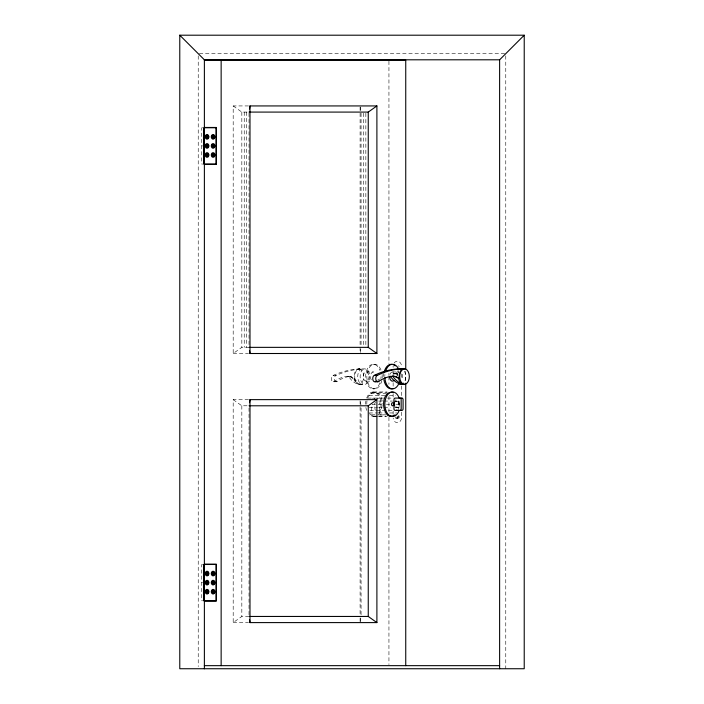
<?xml version="1.0" encoding="UTF-8"?>
<svg xmlns="http://www.w3.org/2000/svg" width="704" height="704" viewBox="0 0 704 704"><rect width="100%" height="100%" fill="white"/><g stroke="black" fill="none" stroke-linecap="round" stroke-linejoin="round"><path stroke-width="0.53" stroke-dasharray="3.52 2.64" d="M366.828 404.246C366.203 388.467 382.835 388.467 382.21 404.246M382.122 405.31L381.181 410.397L378.365 414.902L385.713 414.902M397.98 410.397L399.01 404.246L398.235 399.089M398.024 417.331L398.024 416.539M360.254 352.484L360.897 348.383M360.254 621.579L361.055 616.449M371.395 410.397L372.354 404.246M333.406 381.823L336.327 380.107A64.011 40.022 -90 0 1 346.421 376.438L351.085 376.253L351.49 376.966A24.992 15.62 90 0 0 362.516 384.261A7.691 4.805 -90 0 1 357.711 376.57A7.691 4.805 -90 0 1 362.516 368.878A178.57 111.646 -90 0 0 350.354 370.612L347.943 371.21A178.57 111.646 90 0 0 336.019 375.47L333.018 375.47A3.203 2.006 -90 0 0 331.382 378.928A3.203 2.006 -90 0 0 333.406 381.823L336.899 381.7L339.328 380.107A64.011 40.022 -90 0 1 349.422 376.438L351.085 376.253M248.503 105.934L233.191 105.934L233.191 353.505L241.833 347.354L248.609 347.354M248.503 399.634L233.191 399.634L233.191 622.6L241.833 616.449L248.424 616.449M397.654 417.331L397.654 418.422L397.03 418.422L397.03 417.331L395.657 416.935M199.329 53.654L504.671 53.654M233.191 105.934L241.833 112.086L248.609 112.086M202.629 127.767L201.74 127.767L201.749 164.058L202.62 164.058M201.74 145.913L202.629 145.913M233.191 353.505L248.503 353.505M373.322 364.267L374.519 364.267M358.917 368.878A7.691 4.805 -90 0 1 363.079 380.415A7.691 4.805 -90 0 1 354.754 380.415A7.691 4.805 -90 0 1 358.917 368.878L364.918 368.878A7.691 4.805 -90 0 1 369.081 380.415A7.691 4.805 -90 0 1 360.756 380.415A7.691 4.805 -90 0 1 364.918 368.878M366.115 371.958L373.322 371.958M392.524 371.958L398.693 371.958M393.316 373.498L397.522 373.498L397.522 375.549M393.562 373.806L397.408 373.806M348.084 376.253A26.013 16.262 90 0 1 355.353 380.415L355.96 380.415A7.691 4.805 -90 0 0 360.122 384.261A24.992 15.62 90 0 1 349.087 376.966L348.682 376.253A26.013 16.262 90 0 1 355.96 380.415M366.115 381.181L371.263 381.181M333.898 381.7L336.899 381.7M358.917 384.261L364.918 384.261M373.322 388.872L374.519 388.872M373.322 391.943L387.121 391.943M372.53 392.366L387.226 392.366M370.674 393.598L387.473 393.598M369.081 395.551L385.88 395.551M389.409 395.551L395.71 395.551M367.858 398.094L384.657 398.094M387.482 398.094L392.735 398.094M378.638 401.069L383.891 401.069M384.05 401.069L392.454 401.069M393.501 401.069L399.441 401.174L399.441 407.326L394.284 407.326M394.522 401.482L399.203 401.482L399.203 407.018L394.522 407.018M372.082 404.246L381.533 404.246M386.408 404.246L389.558 404.246M395.859 404.246L399.01 404.246M233.191 399.634L241.833 405.786L248.398 405.786M369.186 407.431L377.59 407.431M378.638 407.431L382.844 407.431M384.05 407.431L390.35 407.431M395.604 407.431L398.754 407.431M369.961 410.397L384.657 410.397M388.529 410.397L392.735 410.397M369.081 412.949L377.485 412.949M378.532 412.949L385.88 412.949M389.409 412.949L396.757 412.949M387.411 414.823L370.603 414.823L374.519 416.548M377.775 416.134L372.53 416.134L369.591 413.574M378.611 416.134L385.959 416.134M373.322 416.548L377.67 416.548M378.717 416.548L387.121 416.548M397.17 416.539L398.499 416.539L398.499 417.331L397.17 417.331L396.862 418.475L396.554 417.331M396.554 418.422L397.654 418.422M202.629 564.476L201.74 564.476L201.749 600.767L202.62 600.767M201.74 582.622L202.629 582.622M233.191 622.6L248.503 622.6M360.254 106.955L360.897 111.056M380.046 410.397L379.078 404.246A3.265 2.042 -90 0 0 379.702 399.291A3.265 2.042 -90 0 0 376.543 399.291M375.241 410.397L374.282 404.246A3.265 2.042 90 0 0 375.32 402.002M360.413 401.685L361.055 405.786M505.771 55.845L505.771 668.738M405.742 371.131L405.742 382.114M401.544 373.903L401.544 379.377M401.544 385.933L401.544 396.871M401.544 412.174L401.544 416.548A5.43 4.242 -90 0 1 397.945 422.646A5.43 4.242 -90 0 1 393.149 418.088M398.482 401.174L398.482 407.326M398.244 401.482L398.244 407.018M397.276 373.806L397.276 375.646M395.886 399.634L395.886 401.482M393.14 371.721L393.14 374.994M393.14 382.65L393.14 387.024M393.14 393.589L393.14 397.962M393.14 411.083L393.14 414.366M388.942 61.213L388.942 363.431M388.942 373.322L388.942 375.522M388.942 376.622L388.942 384.314M388.942 396.405L388.942 411.787M388.942 417.287L388.942 664.558M365.851 113.186L365.851 347.354M363.449 113.186L363.449 346.254M361.055 113.186L361.055 346.254M361.055 407.986L361.055 615.358M360.096 107.026L360.096 353.505M360.096 400.734L360.096 617.109M360.096 618.209L360.096 622.6M249.031 113.186L249.031 347.354M249.031 407.986L249.031 615.358M246.638 112.086L246.638 347.354M244.235 112.086L244.235 347.354M241.833 112.086L241.833 347.354M241.833 405.786L241.833 616.449M198.229 55.845L198.229 666.538M383.627 376.57A12.302 7.691 90 0 1 383.891 373.384M397.98 370.418A12.302 7.691 90 0 1 398.552 372.363M382.096 374.431A12.302 7.691 -90 0 1 372.75 388.538A12.302 7.691 -90 0 1 368.35 369.222A12.302 7.691 -90 0 1 381.181 370.418M402.222 374.264A4.611 2.886 -90 0 1 402.222 378.875M396.933 375.373A4.611 2.886 -90 0 1 398.974 372.117M333.018 375.47A178.57 111.646 90 0 1 344.942 371.21L347.354 370.612A178.57 111.646 -90 0 1 359.515 368.878A7.691 4.805 -90 0 0 355.353 380.415M396.282 374.581A7.691 4.805 90 0 1 397.522 371.131M404.325 371.131A7.691 4.805 90 0 1 403.322 383.231M377.731 380.107A64.011 40.022 -90 0 1 379.694 379.034M336.406 381.823A3.203 2.006 -90 0 1 334.382 378.928A3.203 2.006 -90 0 1 336.019 375.47M371.281 379.834A4.611 2.886 -90 0 1 371.281 373.305A4.611 2.886 -90 0 1 375.355 373.305M384.833 376.57A12.302 7.691 -90 0 1 384.947 374.431M390.025 374.264A4.611 2.886 -90 0 1 395.014 374.264M379.984 382.721A12.302 7.691 -90 0 1 368.377 385.994A12.302 7.691 -90 0 1 368.377 367.145A12.302 7.691 -90 0 1 379.984 370.418M381.014 376.57A12.302 7.691 -90 0 1 380.89 378.708M366.661 398.094A12.302 7.691 -90 0 1 378.004 394.486A12.302 7.691 -90 0 1 378.761 412.949M375.311 416.134A12.302 7.691 -90 0 1 369.477 414.902M366.661 410.397A12.302 7.691 -90 0 1 365.886 407.431M365.631 404.246A12.302 7.691 -90 0 1 365.886 401.069M372.442 398.411A3.265 2.042 90 0 1 374.898 399.291M394.152 363.044A5.43 4.242 -90 0 1 399.089 361.68A5.43 4.242 -90 0 1 401.544 367.347M393.14 367.347A5.43 4.242 -90 0 1 393.149 365.807M398.614 365.71A2.306 1.804 -90 0 1 399.08 366.749M398.614 415.307A2.306 1.804 -90 0 1 398.033 419.065A2.306 1.804 -90 0 1 395.542 416.935M369.002 376.57L368.905 377.766A4.611 2.886 -90 0 1 364.267 380.107A4.611 2.886 -90 0 1 364.901 372.39A4.611 2.886 -90 0 1 369.002 376.57"/><path stroke-width="1.06" d="M204.16 154.986L204.318 152.68L204.336 156.983M204.16 145.913L204.195 143.607L204.354 144.76M204.16 136.84C204.565 130.029 204.072 142.894 204.354 137.438L203.438 137.438M204.292 156.622L204.204 152.759M204.327 148.139L204.318 143.607M204.169 135.687L204.195 134.534L204.292 137.993M204.213 147.91L204.354 145.913M204.16 582.622L204.195 580.316L204.195 584.927L204.222 580.994M204.16 573.549L204.195 571.243M204.23 583.22L204.23 581.469M204.354 574.702L204.318 575.854L204.31 571.322M204.327 589.468L204.318 594L204.178 589.697M204.23 572.95L204.195 575.854L204.354 573.549M204.16 591.096L204.301 589.697M204.354 147.066L204.195 148.218L204.23 145.314M204.345 156.622L204.195 157.291L204.169 156.138M249.515 109.006L249.99 105.934L376.895 105.934L376.895 353.505L249.99 353.505L249.515 350.434M249.515 402.714L249.99 399.634L376.895 399.634L376.895 622.6L249.99 622.6L249.515 619.529M499.62 668.738L499.62 59.805L524.225 35.2L179.775 35.2L179.775 668.738L524.225 668.738L524.225 35.2M378.928 381.251L374.792 381.806A3.256 2.033 -90 0 1 372.759 378.858A3.256 2.033 -90 0 1 374.405 375.355A142.234 88.933 90 0 1 386.302 370.814L388.722 370.225A142.234 88.933 -90 0 1 400.919 368.878L404.518 368.878M377.406 375.355A3.256 2.033 -90 0 0 375.76 378.858A3.256 2.033 -90 0 0 377.793 381.806L380.732 380.107A64.011 40.022 -90 0 1 392.894 376.209L393.29 376.2A23.47 14.67 -90 0 1 399.282 378.558A7.691 4.805 -90 0 1 403.92 368.878A142.234 88.933 90 0 0 391.723 370.225L389.303 370.814A142.234 88.933 90 0 0 377.406 375.355L374.405 375.355M249.031 112.086L368.254 112.086L376.895 105.934M249.031 405.786L368.254 405.786L376.895 399.634M395.164 414.902C381.322 422.506 378.946 389.814 393.307 392.366M375.927 381.251L375.329 381.674L378.33 381.674M179.775 35.2L204.38 59.805L499.62 59.805M204.345 60.113L405.742 60.113L405.742 368.931M204.345 127.459L216.348 127.459L216.348 164.366L204.345 164.366M203.438 135.432L204.327 135.432M214.025 135.432L212.608 135.432L212.608 136.242M203.438 136.242L204.345 136.242M214.658 136.242L213.541 136.242L213.541 135.432M214.658 137.438L213.541 137.438L213.541 138.257M203.438 138.257L204.327 138.257M214.025 138.257L212.608 138.257L212.608 137.438M203.438 144.505L204.327 144.505M203.438 145.314L204.345 145.314L204.283 146.511M214.658 145.314L213.541 145.314L213.541 144.505M203.438 146.511L204.345 146.511M214.658 146.511L213.541 146.511L213.541 147.33M203.438 147.33L204.327 147.33M214.025 147.33L212.608 147.33L212.608 146.511M203.438 153.578L204.327 153.578M203.438 154.387L204.345 154.387M214.658 154.387L213.541 154.387L213.541 153.578M203.438 155.584L204.345 155.584M214.658 155.584L213.541 155.584L213.541 156.402M203.438 156.402L204.327 156.402M214.025 156.402L212.608 156.402L212.608 155.584M249.031 347.354L368.254 347.354L376.895 353.505M392.691 376.2A23.47 14.67 90 0 1 398.675 378.558A7.691 4.805 90 0 0 400.919 383.231L401.702 383.75L400.418 383.196A32.771 20.486 90 0 1 392.691 376.2L393.29 376.2M398.675 378.558L399.282 378.558M399.3 383.75L404.518 384.261A7.691 4.805 90 0 0 409.042 373.938A7.691 4.805 90 0 0 401.43 370.682A7.691 4.805 90 0 0 402.116 383.231L402.899 383.75M404.518 384.261L400.919 384.261L398.517 383.231M204.345 564.168L216.348 564.168L216.348 601.075L204.345 601.075M203.438 572.141L204.327 572.141M214.025 572.141L212.608 572.141L212.608 572.95M203.438 572.95L204.345 572.95L204.283 574.147M214.658 572.95L213.541 572.95L213.541 572.141M203.438 574.147L204.345 574.147M214.658 574.147L213.541 574.147L213.541 574.966M203.438 574.966L204.327 574.966M203.438 581.214L204.327 581.214M214.025 581.214L212.608 581.214L212.608 582.023M203.438 582.023L204.345 582.023M214.658 582.023L213.541 582.023L213.541 581.214M203.438 583.22L204.345 583.22M214.658 583.22L213.541 583.22L213.541 584.038M203.438 584.038L204.327 584.038M214.025 584.038L212.608 584.038L212.608 583.22M203.438 590.286L204.327 590.286M214.025 590.286L212.608 590.286L212.608 591.096M203.438 591.096L204.345 591.096M214.658 591.096L213.541 591.096L213.541 590.286M203.438 592.293L204.345 592.293M214.658 592.293L213.541 592.293L213.541 593.111M203.438 593.111L204.327 593.111M214.025 593.111L212.608 593.111L212.608 592.293M249.031 616.449L368.254 616.449L376.895 622.6M204.345 665.658L499.62 665.658M387.411 414.823L389.33 416.134M204.318 139.146L204.23 136.242M204.318 584.927L204.169 583.774M204.186 139.066L204.169 138.477M204.204 143.686L204.354 145.314M204.336 580.624L204.345 580.994M204.213 152.988L204.283 155.584M204.301 584.619L204.16 583.22M204.354 572.396L204.318 571.243L204.354 572.95M204.222 590.066L204.195 594L204.16 591.694M204.16 155.584L204.292 156.138M405.742 383.214L405.742 665.658M368.254 112.086L368.254 347.354M368.254 405.786L368.254 616.449M249.99 105.934L249.99 353.505M249.99 399.634L249.99 622.6M221.144 60.113L221.144 665.658M214.174 136.242L214.174 137.438M214.174 145.314L214.174 146.511M214.174 154.387L214.174 155.584M214.174 572.95L214.174 574.147M214.174 582.023L214.174 583.22M214.174 591.096L214.174 592.293M214.025 145.314L214.025 144.505L212.608 144.505L212.608 145.314M214.025 154.387L214.025 153.578L212.608 153.578L212.608 154.387M214.025 574.147L214.025 574.966L212.608 574.966L212.608 574.147M213.092 135.432L213.092 136.242L211.974 136.242L211.974 137.438L213.092 137.438L213.092 138.257M213.092 144.505L213.092 145.314L211.974 145.314L211.974 146.511L213.092 146.511L213.092 147.33M213.092 153.578L213.092 154.387L211.974 154.387L211.974 155.584L213.092 155.584L213.092 156.402M213.092 572.141L213.092 572.95L211.974 572.95L211.974 574.147L213.092 574.147L213.092 574.966M213.092 581.214L213.092 582.023L211.974 582.023L211.974 583.22L213.092 583.22L213.092 584.038M213.092 590.286L213.092 591.096L211.974 591.096L211.974 592.293L213.092 592.293L213.092 593.111M212.45 136.242L212.45 137.438M212.45 145.314L212.45 146.511M212.45 154.387L212.45 155.584M212.45 572.95L212.45 574.147M212.45 582.023L212.45 583.22M212.45 591.096L212.45 592.293M208.12 136.242L208.12 137.438M208.12 145.314L208.12 146.511M208.12 154.387L208.12 155.584M208.12 572.95L208.12 574.147M208.12 582.023L208.12 583.22M208.12 591.096L208.12 592.293M207.962 136.242L207.962 135.432L206.554 135.432L206.554 136.242M207.962 137.438L207.962 138.257L206.554 138.257L206.554 137.438M207.962 145.314L207.962 144.505L206.554 144.505L206.554 145.314M207.962 146.511L207.962 147.33L206.554 147.33L206.554 146.511M207.962 154.387L207.962 153.578L206.554 153.578L206.554 154.387M207.962 155.584L207.962 156.402L206.554 156.402L206.554 155.584M207.962 572.95L207.962 572.141L206.554 572.141L206.554 572.95M207.962 574.147L207.962 574.966L206.554 574.966L206.554 574.147M207.962 582.023L207.962 581.214L206.554 581.214L206.554 582.023M207.962 583.22L207.962 584.038L206.554 584.038L206.554 583.22M207.962 591.096L207.962 590.286L206.554 590.286L206.554 591.096M207.962 592.293L207.962 593.111L206.554 593.111L206.554 592.293M207.478 135.432L207.478 136.242L208.595 136.242L208.595 137.438L207.478 137.438L207.478 138.257M207.478 144.505L207.478 145.314L208.595 145.314L208.595 146.511L207.478 146.511L207.478 147.33M207.478 153.578L207.478 154.387L208.595 154.387L208.595 155.584L207.478 155.584L207.478 156.402M207.478 572.141L207.478 572.95L208.595 572.95L208.595 574.147L207.478 574.147L207.478 574.966M207.478 581.214L207.478 582.023L208.595 582.023L208.595 583.22L207.478 583.22L207.478 584.038M207.478 590.286L207.478 591.096L208.595 591.096L208.595 592.293L207.478 592.293L207.478 593.111M207.029 135.432L207.029 136.242L205.911 136.242L205.911 137.438L207.029 137.438L207.029 138.257M207.029 144.505L207.029 145.314L205.911 145.314L205.911 146.511L207.029 146.511L207.029 147.33M207.029 153.578L207.029 154.387L205.911 154.387L205.911 155.584L207.029 155.584L207.029 156.402M207.029 572.141L207.029 572.95L205.911 572.95L205.911 574.147L207.029 574.147L207.029 574.966M207.029 581.214L207.029 582.023L205.911 582.023L205.911 583.22L207.029 583.22L207.029 584.038M207.029 590.286L207.029 591.096L205.911 591.096L205.911 592.293L207.029 592.293L207.029 593.111M206.395 136.242L206.395 137.438M206.395 145.314L206.395 146.511M206.395 154.387L206.395 155.584M206.395 572.95L206.395 574.147M206.395 582.023L206.395 583.22M206.395 591.096L206.395 592.293M204.38 59.805L204.38 668.8M204.134 127.767L204.134 164.058M204.134 564.476L204.134 600.767M393.307 388.45A12.302 7.691 90 0 1 383.891 379.755M384.094 372.363A12.302 7.691 90 0 1 391.318 364.267M393.307 364.69A12.302 7.691 90 0 1 395.164 365.913M399.678 369.142A7.691 4.805 90 0 1 402.169 369.142M402.169 383.997A7.691 4.805 90 0 1 400.919 384.261L398.015 383.196A32.771 20.486 -90 0 1 390.289 376.2M393.967 380.565A4.611 2.886 -90 0 1 389.638 376.57M385.862 370.418A12.302 7.691 -90 0 1 398.825 369.521M398.825 383.627A12.302 7.691 -90 0 1 390.526 388.45A12.302 7.691 -90 0 1 384.859 377.643M399.186 410.397A12.302 7.691 -90 0 1 387.578 413.67A12.302 7.691 -90 0 1 387.578 394.83A12.302 7.691 -90 0 1 399.186 398.094M393.351 405.02A1.54 0.959 -90 0 1 391.97 405.513A1.54 0.959 -90 0 1 391.785 403.26A1.54 0.959 -90 0 1 393.202 403.163M399.96 398.094A1.54 1.197 -90 0 1 401.157 399.634L401.157 408.866A1.54 1.197 -90 0 1 399.96 410.397M397.082 410.397A1.54 1.197 -90 0 1 396.352 410.08M394.671 405.733A1.54 0.959 -90 0 1 393.958 404.246A1.54 0.959 -90 0 1 394.671 402.767M216.102 127.767L203.984 127.767L203.984 164.058L216.102 164.058L216.102 127.767M401.878 398.094L395.155 398.094A1.54 1.197 90 0 0 393.958 399.634L393.958 408.866A1.54 1.197 -90 0 0 395.155 410.397L401.878 410.397A1.54 1.197 -90 0 0 403.084 408.866L403.084 399.634A1.54 1.197 -90 0 0 401.878 398.094M216.102 564.476L203.984 564.476L203.984 600.767L216.102 600.767L216.102 564.476M208.287 156.622A2.306 1.804 -90 0 0 207.478 152.759A2.306 1.804 -90 0 0 205.278 155.584A2.306 1.804 -90 0 0 208.287 156.622M205.454 144.76A2.306 1.804 90 0 0 207.011 148.218A2.306 1.804 90 0 0 208.578 144.76A2.306 1.804 90 0 0 205.454 144.76M211.517 144.76A2.306 1.804 90 0 0 213.074 148.218A2.306 1.804 90 0 0 214.632 144.76A2.306 1.804 90 0 0 211.517 144.76M211.517 135.687A2.306 1.804 90 0 0 213.074 139.146A2.306 1.804 90 0 0 214.632 135.687A2.306 1.804 90 0 0 211.517 135.687M208.287 138.477A2.306 1.804 -90 0 0 207.478 134.614A2.306 1.804 -90 0 0 205.278 137.438A2.306 1.804 -90 0 0 208.287 138.477M214.35 156.622A2.306 1.804 -90 0 0 213.541 152.759A2.306 1.804 -90 0 0 211.341 155.584A2.306 1.804 -90 0 0 214.35 156.622M208.287 593.322A2.306 1.804 -90 0 0 207.478 589.468A2.306 1.804 -90 0 0 205.278 592.293A2.306 1.804 -90 0 0 208.287 593.322M205.454 581.469A2.306 1.804 90 0 0 207.011 584.927A2.306 1.804 90 0 0 208.578 581.469A2.306 1.804 90 0 0 205.454 581.469M211.517 581.469A2.306 1.804 90 0 0 213.074 584.927A2.306 1.804 90 0 0 214.632 581.469A2.306 1.804 90 0 0 211.517 581.469M211.517 572.396A2.306 1.804 90 0 0 213.074 575.854A2.306 1.804 90 0 0 214.632 572.396A2.306 1.804 90 0 0 211.517 572.396M208.578 574.702A2.306 1.804 -90 0 0 207.011 571.243A2.306 1.804 -90 0 0 205.454 574.702A2.306 1.804 -90 0 0 208.578 574.702M214.35 593.322A2.306 1.804 -90 0 0 213.541 589.468A2.306 1.804 -90 0 0 211.341 592.293A2.306 1.804 -90 0 0 214.35 593.322"/></g></svg>
